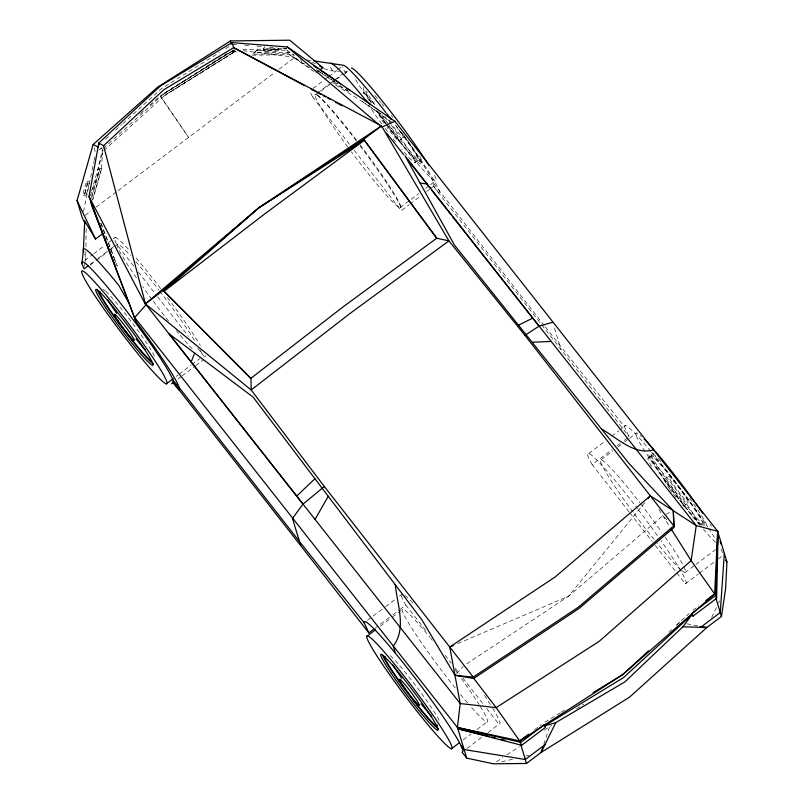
<?xml version="1.0" encoding="UTF-8"?>
<svg xmlns="http://www.w3.org/2000/svg" width="804" height="804" viewBox="0 0 804 804"><rect width="100%" height="100%" fill="white"/><g stroke="black" fill="none" stroke-linecap="round" stroke-linejoin="round"><path stroke-width="0.6" stroke-dasharray="4.02 3.01" d="M263.431 50.33L263.431 48.521M278.295 50.3L278.295 48.481M85.184 261.471L85.897 251.662M85.948 246.738L86.139 228.296M102.48 150.388L101.555 168.619L92.701 199.533M84.52 266.355L85.023 262.697M83.485 211.563L93.857 161.785M94.108 160.569L94.872 156.921M92.681 200.015L101.726 168.418L97.797 169.694L102.54 149.172L99.405 147.604M91.606 198.327L99.987 169.071L97.797 169.694M91.586 191.111L103.163 151.212M91.606 196.397L99.585 168.88L101.726 168.418M543.826 744.283L550.077 725.409M90.319 195.895L99.585 168.88M711.64 617.552L716.475 607.583M718.625 603.151L719.691 600.93M253.27 54.169L257.592 49.225L253.27 54.169L287.912 53.737L309.882 67.848M289.008 52.26L287.912 53.737L286.837 50.149L256.335 50.712L254.365 52.682L289.008 52.26L294.234 55.617M644.798 502.58L568.529 596.246L466.099 664.265M456.612 673.531L463.184 666.526M676.857 625.05L679.581 622.467M488.008 732.575L500.118 723.258A81.737 6.502 53 0 0 492.661 708.213M676.827 573.001L685.299 583.845L686.415 582.799A81.737 6.502 53 0 0 660.999 540.64M668.858 632.155L671.621 629.602M676.234 625.361L689.139 613.482M105.404 139.303L109.073 135.987M115.505 130.178L121.927 124.369M122.841 123.535L161.403 88.681L219.341 52.582M103.324 148.479L164.75 92.973L234.286 49.647M103.756 150.569L165.875 94.46L235.401 51.134L164.8 95.395M99.364 149.966L102.168 147.474M140.519 113.434L145.192 109.284M149.866 105.133L160.157 95.998L188.578 137.454L160.297 95.887L229.1 52.149M163.122 94.4L233.21 50.592L234.326 52.069L233.441 50.391M164.137 93.515L234.085 49.818L232.657 51.074L237.502 52.099M164.569 95.596L234.326 52.069M85.204 215.382L91.164 210.889M96.138 207.141L117.012 191.402M118.007 190.659L275.048 72.26M279.028 69.265L294.927 57.275L301.982 63.134L304.394 63.747M315.882 72.923L318.856 70.682M84.832 260.446L92.711 254.496M93.706 253.762L104.54 245.582M108.49 242.607L112.429 239.642M113.414 238.899L115.384 237.411M313.068 88.38L323.911 80.199M324.896 79.455L327.851 77.224M328.836 76.48L336.725 70.541M337.71 69.797L342.645 66.079M90.108 264.345L97.003 259.149M97.987 258.406L109.816 249.481M110.801 248.737L113.766 246.506M349.499 144.278L312.424 96.731L316.374 93.766M317.359 93.023L329.188 84.098M330.173 83.355L334.112 80.39M335.097 79.646L342.001 74.44M346.434 71.094L344.956 72.209A75.687 6.02 53 0 1 342.735 66.762M90.279 264.998L95.214 261.28M96.199 260.536L108.027 251.622M109.012 250.878L113.937 247.16M114.922 246.416L117.886 244.185M316.012 94.822L319.952 91.847M320.937 91.103L331.781 82.933M332.766 82.189L335.72 79.958M336.705 79.214L343.609 74.008M344.594 73.264L347.549 71.033M345.027 73.636L346.795 72.3M379.217 114.65L380.985 113.314M398.854 141.062L403.286 137.725M414.864 162.589L417.819 160.358M420.201 163.564L421.678 162.448M176.207 376.413L178.176 374.925M179.161 374.182L190.99 365.257M191.975 364.513L199.864 358.574M399.96 207.713L418.693 193.603M425.587 188.397L429.537 185.422M430.522 184.679L435.446 180.97M178.156 378.825L181.091 376.614M182.066 375.87L194.769 366.292M195.754 365.559L203.573 359.659M354.132 150.217L401.236 210.638L409.055 204.749M410.03 204.005L420.783 195.905M426.653 191.483L429.587 189.272M430.562 188.528L435.245 185M367.518 620.276L384.503 607.472M385.498 606.718L395.488 599.181M399.487 596.166L402.482 593.915M588.779 453.456L604.759 441.406M611.754 436.14L618.748 430.864M619.743 430.11L625.743 425.597M374.875 628.386L391.86 615.583M392.854 614.829L398.844 610.306M399.849 609.553L405.839 605.04L403.347 600.598A81.737 6.502 53 0 1 401.226 595.071M629.1 511.897L592.136 464.591L612.115 449.526M617.11 445.758L620.115 443.496M624.105 440.481L629.1 436.723L624.487 426.753L545.072 326.645M380.282 626.195L391.126 618.025M392.111 617.281L397.035 613.563M398.03 612.819L402.955 609.11M601.08 459.737L612.909 450.823M617.834 447.104L623.753 442.642M624.738 441.898L628.678 438.934M629.663 438.19L636.567 432.984M648.285 458.049L651.24 455.818M664.285 479.576L668.727 476.229M683.923 505.987L688.365 502.641A16.512 1.317 53 0 0 675.249 483.093A16.512 1.317 53 0 0 672.013 482.571A16.512 1.317 53 0 0 688.365 502.641M463.255 739.841L471.134 733.891M477.053 729.439L486.912 722.002M685.038 572.639L694.887 565.202M695.872 564.458L715.59 549.604M467.034 748.393L483.013 736.343M685.299 583.845L698.284 574.046M699.289 573.292L714.274 561.996M718.263 558.981L722.263 555.976M534.479 729.771L541.373 724.575M692.958 610.296L698.867 605.834M496.52 761.74L502.761 757.619M506.922 754.866L519.404 746.625M544.368 730.143L551.644 725.329M576.609 708.847L583.885 704.033M225.663 48.642L230.929 45.356M560.287 712.736L543.343 723.087L544.238 726.022M561.343 712.093L564.519 710.153M665.973 514.228L671.189 511.706M457.808 643.582L568.529 596.246L662.848 515.736L668.094 521.082M501.756 761.81L513.686 758.966M525.615 756.132L529.193 755.278M256.335 50.712L286.706 48.742L241.642 49.516M252.034 55.174L289.752 54.712L315.922 72.943M232.436 44.23L238.607 44.722M244.768 45.215L250.928 45.707M257.099 46.2L264.496 46.793M269.43 47.185L276.827 47.778M282.988 48.27L286.686 48.572M323.771 68.662L332.243 70.822L339.177 71.576M243.19 50.712L294.927 57.275M306.736 59.948L311.54 60.571M686.897 623.824L700.304 626.316M87.043 181.252L88.822 181.724M83.505 195.593L85.294 196.055M312.083 62.29L315.289 63.687M348.755 91.646L331.841 81.948M335.781 85.134L362.413 101.636L393.116 123.042M316.203 69.717L318.294 71.064M319.339 71.737L338.162 83.827M286.837 50.149L294.073 54.973M317.871 70.832L320.977 72.903M322.012 73.596L347.74 90.942M362.413 101.636L380.252 113.756L377.589 111.253M650.908 451.406L647.763 447.617A81.737 6.502 53 0 0 624.487 426.753M651.702 452.361L659.521 461.787A81.737 6.502 53 0 1 707.721 527.032M544.298 325.66L433.768 183.644A75.325 5.99 53 0 0 397.065 127.313L394.091 123.384M433.497 186.317L540.851 323.751M541.625 324.746L629.1 436.723M629.864 512.882L652.195 541.464M655.27 545.403L676.063 572.016M405.839 605.04L425.859 630.658M445.104 655.3L451.265 663.189M455.114 668.114L459.737 674.023M462.813 677.973L483.606 704.575M486.681 708.525L499.003 724.293M133.705 266.074L116.721 244.285A75.687 6.02 53 0 1 129.936 250.948M138.338 272.013L156.87 295.792M157.644 296.776L188.538 336.394M197.804 348.283L205.522 358.192A75.325 5.99 53 0 0 205.533 355.71M356.353 141.012L353.378 137.082A75.687 6.02 53 0 0 315.741 93.174M360.071 145.936L364.534 151.835A75.325 5.99 53 0 1 401.236 210.638M160.649 288.566L157.664 284.626A75.687 6.02 53 0 0 135.142 256.868M167.343 297.42L168.83 299.389A75.325 5.99 53 0 1 200.256 345.308M233.894 49.989L234.788 51.677L233.673 50.19M232.979 50.793L233.874 52.471L232.748 50.994M658.888 509.445L670.084 527.233M592.136 464.591L589.644 460.139A81.737 6.502 53 0 1 637.572 508.751M114.409 258.898L117.283 266.154L108.52 243.039M722.535 552.73L721.268 549.413A81.737 6.502 53 0 0 719.831 546.66M100.741 223.16L113.997 257.863M101.002 223.231L108.078 241.873M654.918 454.712L655.632 457.104M554.458 328.032L560.931 349.449M300.555 58.421L301.982 63.134M94.068 147.775L95.626 153.283M433.768 183.644L433.768 186.116L439.708 194.277L439.617 191.664A85.515 6.804 53 0 0 401.477 132.479M332.243 70.822A85.304 6.784 53 0 1 329.74 64.682M708.435 528.117A81.737 6.502 53 0 1 715.389 539.022M638.336 509.756A81.737 6.502 53 0 1 658.215 536.71M312.424 96.731A75.687 6.02 53 0 1 310.203 91.284M665.129 537.022A70.591 5.608 53 0 1 681.541 570.378M680.827 569.755A70.591 5.608 53 0 1 657.139 543.293M654.094 539.534A70.591 5.608 53 0 1 633.632 512.942M632.909 511.957A70.591 5.608 53 0 1 600.477 459.908A70.591 5.608 53 0 1 639.904 502.822M640.637 503.776A70.591 5.608 53 0 1 661.632 532.047M715.53 542.298A70.591 5.608 53 0 1 703.49 529.484M699.671 525.032A70.591 5.608 53 0 1 645.662 452.491M645.019 451.476A70.591 5.608 53 0 1 637.964 433.637M640.064 435.245A70.591 5.608 53 0 1 641.552 436.572M710.083 524.298A70.591 5.608 53 0 1 711.429 526.379M704.394 525.846A47.426 3.769 53 0 1 674.104 489.807A47.426 3.769 53 0 1 650.114 453.235M652.687 453.024A47.426 3.769 53 0 1 654.134 454.33M658.255 458.581A47.426 3.769 53 0 1 661.521 462.23M689.661 498.178A47.426 3.769 53 0 1 707.178 526.298M651.632 466.441A43.426 3.457 53 0 1 662.898 473.003A43.426 3.457 53 0 1 698.927 523.253M669.762 489.073A16.512 1.317 53 0 1 665.521 480.47A16.512 1.317 53 0 1 679.953 498.631A16.512 1.317 53 0 1 681.681 504.068M676.144 497.555A16.512 1.317 53 0 1 670.355 489.907M701.48 525.655A47.426 3.769 53 0 1 670.234 487.696A47.426 3.769 53 0 1 648.436 453.687M651.21 454.139A47.426 3.769 53 0 1 681.501 490.179A47.426 3.769 53 0 1 705.5 526.751M360.041 144.69A70.591 5.608 53 0 1 400.492 207.613A70.591 5.608 53 0 1 351.469 151.936M347.83 147.042A70.591 5.608 53 0 1 315.51 94.892A70.591 5.608 53 0 1 357.046 140.78M434.492 175.393A70.591 5.608 53 0 1 387.689 126.168M385.488 123.223A70.591 5.608 53 0 1 376.242 110.55M369.368 100.751A70.591 5.608 53 0 1 354.695 77.877M419.648 156.087A47.426 3.769 53 0 1 416.462 158.217A47.426 3.769 53 0 1 389.588 125.625M388.111 123.645A47.426 3.769 53 0 1 380.995 113.856M374.724 104.801A47.426 3.769 53 0 1 366.363 91.234M374.764 95.405A47.426 3.769 53 0 1 380.925 102.56M381.689 103.475A47.426 3.769 53 0 1 384.01 106.299M391.347 115.535A47.426 3.769 53 0 1 392.844 117.464M400.593 131.454A43.426 3.457 53 0 1 417.477 160.247A43.426 3.457 53 0 1 387.759 125.736M387.086 124.831A43.426 3.457 53 0 1 377.257 111.143M371.418 102.369A43.426 3.457 53 0 1 366.172 90.902L363.207 93.133A43.426 3.457 53 0 1 375.689 105.555M398.392 129.042A16.512 1.317 53 0 1 402.854 137.494A16.512 1.317 53 0 1 391.608 124.218M390.965 123.354A16.512 1.317 53 0 1 387.448 118.399M396.603 126.54A16.512 1.317 53 0 1 397.819 128.228M391.216 125.022A43.426 3.457 53 0 1 414.753 160.207A43.426 3.457 53 0 1 401.628 149.283M395.508 141.826A43.426 3.457 53 0 1 393.246 138.981M387.538 131.605A43.426 3.457 53 0 1 384.794 127.967M381.9 124.047A43.426 3.457 53 0 1 369.096 105.585M384.825 116.731A43.426 3.457 53 0 1 390.533 124.117M388.945 125.575A16.512 1.317 53 0 1 398.985 141.032A16.512 1.317 53 0 1 387.166 127.555M384.111 123.334A16.512 1.317 53 0 1 379.076 114.691A16.512 1.317 53 0 1 385.739 121.515M403.106 134.379A47.426 3.769 53 0 1 419.477 163.262A47.426 3.769 53 0 1 386.634 124.761M385.9 123.776A47.426 3.769 53 0 1 377.317 111.846M371.207 102.842A47.426 3.769 53 0 1 363.79 87.696M278.003 48.069A7.427 1.598 0.1 0 1 269.079 50.059A7.427 1.598 0.1 0 1 265.511 47.386M85.847 256.577A85.304 6.784 53 0 1 84.631 254.054M404.824 595.362A81.737 6.502 53 0 1 414.532 604.708M484.46 695.349A81.737 6.502 53 0 1 491.013 705.53M480.259 706.384A70.591 5.608 53 0 1 470.782 706.636M467.536 702.897A70.591 5.608 53 0 1 460.612 694.626M455.195 687.933A70.591 5.608 53 0 1 404.1 615.06A70.591 5.608 53 0 1 430.05 637.461M430.854 638.446A70.591 5.608 53 0 1 432.361 640.306M455.084 669.782A70.591 5.608 53 0 1 458.672 674.697M461.476 678.576A70.591 5.608 53 0 1 479.073 704.495M390.211 655.622A43.426 3.457 53 0 1 417.658 688.244A43.426 3.457 53 0 1 439.828 721.871M192.226 348.876A70.591 5.608 53 0 1 179.473 334.434M178.699 333.509A70.591 5.608 53 0 1 176.337 330.675M168.549 321.047A70.591 5.608 53 0 1 152.609 300.324M151.886 299.349A70.591 5.608 53 0 1 142.63 286.666M136.429 277.842A70.591 5.608 53 0 1 130.58 255.722M135.816 261.632A70.591 5.608 53 0 1 158.921 290.143M159.674 291.118A70.591 5.608 53 0 1 195.181 341.469M200.206 350.172A70.591 5.608 53 0 1 202.467 355.499M102.982 289.319A43.426 3.457 53 0 1 105.133 290.706M105.766 291.259A43.426 3.457 53 0 1 134.389 325.741A43.426 3.457 53 0 1 155.021 357.8M659.903 472.501A43.426 3.457 53 0 0 702.887 525.273A43.426 3.457 53 0 0 668.405 473.878A43.426 3.457 53 0 0 659.903 472.501M265.702 51.466A7.427 1.598 0.1 0 0 278.073 50.712A7.427 1.598 0.1 0 0 268.807 48.773A7.427 1.598 0.1 0 0 265.702 51.466M84.782 193.06A7.427 0.884 -75.4 0 0 87.254 181.342A7.427 0.884 -75.4 0 0 83.787 190.86A7.427 0.884 -75.4 0 0 84.782 193.06M86.561 193.533A7.427 0.884 -75.4 0 0 89.043 181.804A7.427 0.884 -75.4 0 0 85.566 191.322A7.427 0.884 -75.4 0 0 86.561 193.533"/><path stroke-width="1.21" d="M691.872 614.728L682.938 626.758L624.949 681.852L555.775 722.625L544.238 726.022L623.643 677.531L691.872 614.728L692.988 616.155L716.645 598.317L718.062 532.58L717.59 544.981M544.921 744.725L525.303 759.519L464.109 749.519L461.044 745.599A81.737 6.502 53 0 0 399.297 657.973L387.538 643.803A81.737 6.502 53 0 0 364.262 622.939L299.47 541.554L179.392 387.85A85.515 6.804 53 0 0 137.725 323.891L135.866 321.369L89.013 196.558L98.832 142.981L160.549 85.867L231.954 42.622L287.41 46.984L394.925 121.334L717.67 531.283L715.761 595.372L716.645 598.317M716.786 566.056L717.208 554.891M91.344 204.286L102.5 233.843L95.535 239.039L84.742 221.13L83.345 250.436L81.968 263.36M692.988 616.155L692.103 613.211L715.761 595.372L714.645 593.945L717.67 531.283L696.244 525.585L650.305 495.817L555.132 576.981L449.737 647.029L460.189 703.55L457.446 727.469L466.702 758.132L493.405 763.8L526.489 763.468L541.132 752.433L629.562 697.138L706.816 627.522L721.449 616.487L725.6 588.749L726.937 561.946L717.67 531.283M724.334 553.333L720.253 612.537L700.636 627.331L700.304 626.316M84.681 222.758L82.219 217.633L77.063 200.558L93.123 144.479L157.534 87.244L230.477 40.934L289.772 40.2L322.826 67.687L319.851 69.928M542.67 747.78L541.132 752.433L555.775 722.625M191.151 361.971L194.648 353.097M315.037 519.384L328.283 496.279M454.963 675.29L473.646 678.516L579.041 608.467L674.214 527.313L673.28 510.701L629.351 463.858L454.541 245.2L404.965 155.765L696.244 525.585L691.128 560.649L599.241 641.301L496.168 707.631L460.189 703.55L303.007 504.118L168.91 333.72L253.089 397.086L422.09 620.105L454.963 675.29L473.214 677.079L578.609 607.03L673.782 525.876L524.932 335.328L448.923 240.888L381.468 125.906L258.607 207.955L145.413 303.862L251.16 389.97L324.364 486.541L303.007 504.118L292.495 518.439L300.706 545.635M647.944 498.721L650.305 495.817M99.314 144.599L98.832 142.981L103.565 145.735L145.775 305.068L134.7 317.52L457.446 727.469L520.801 742.353L544.469 724.515L545.353 727.459L521.695 745.298L457.838 728.766L489.214 736.414M314.967 478.712L296.666 496.098M103.565 145.735L163.785 89.767L233.673 47.647L381.468 125.906L381.83 127.102L394.925 121.334M648.567 650.828L622.758 674.586L519.685 740.926L457.446 727.469M670.737 528.278L691.128 560.649L714.645 593.945L622.758 674.586L593.111 692.696M250.938 378.292L343.368 306.646L436.763 238.195L448.923 240.888L349.559 313.831L251.16 389.97L250.938 378.292L163.192 290.455L145.413 303.862L303.007 504.118M88.128 265.833L84.189 268.807A75.687 6.02 53 0 1 125.143 309.148L136.298 323.911A75.325 5.99 53 0 1 173.001 380.232L179.392 387.85L179.483 390.463L173.001 382.714L173.001 380.232M381.468 125.906L363.689 139.303L258.607 207.955L163.192 290.455L250.677 378.413M166.348 383.84A70.591 5.608 53 0 0 110.299 300.284A70.591 5.608 53 0 0 96.48 298.043A70.591 5.608 53 0 0 166.348 383.84L173.252 378.634M171.523 383.83L173.272 382.503L368.875 632.909L373.87 629.14M367.468 635.853L375.357 629.914M451.426 748.755A70.591 5.608 53 0 0 395.367 665.199A70.591 5.608 53 0 0 381.548 662.968A70.591 5.608 53 0 0 451.426 748.755L459.305 742.816M521.695 745.298L519.685 740.926L528.56 734.233M705.771 600.638L714.645 593.945M524.932 335.328L539.062 326.163L552.72 322.253M518.801 325.037L532.72 318.133M449.737 647.029L453.195 645.552M653.471 449.918C634.095 455.365 617.512 438.029 601.704 429.125M551.092 341.419L532.58 342.253M682.938 626.758L706.816 627.522L702.475 626.718M420.12 183.111L427.195 184.015M313.942 60.883L343.63 65.335A75.687 6.02 53 0 1 385.91 112.56M491.636 736.997L495.254 737.881M501.284 739.348L504.912 740.233M93.123 144.479L98.359 147.082M346.645 88.54L349.851 90.159M319.59 65.978L322.826 67.687M304.435 85.596L233.673 47.647L231.954 42.622M311.068 89.154L316.595 92.118M318.806 93.304L321.017 94.49M323.228 95.676L325.439 96.862M327.65 98.048L329.861 99.234M335.399 102.198L342.032 105.756M313.791 65.908L317.932 68.662M321.037 70.732L340.695 83.827M287.41 46.984L379.92 125.484M370.483 104.58L365.147 99.565A85.304 6.784 53 0 0 330.745 63.074M386.503 133.012L403.608 154.669M407.497 159.594L409.055 161.564M410.613 163.534L430.05 188.156M431.607 190.126L451.054 214.738M452.612 216.708L539.062 326.163M725.6 560.237L726.937 561.946M324.364 486.541L473.214 677.079M466.702 758.132L462.039 752.162L463.154 751.117L461.044 745.599M473.727 678.345L496.168 707.631L519.685 740.926M386.654 113.545L391.116 119.444M436.763 238.195L363.689 139.303L436.632 238.195M135.866 321.369L129.032 303.158L118.751 285.33A85.304 6.784 53 0 0 83.787 251.994M368.875 632.909L364.262 622.939M89.013 196.558L145.775 305.068M77.063 200.558L95.535 239.039M115.545 266.797L90.601 201.834M102.48 233.803L129.032 303.158M715.872 598.005L721.449 616.487M520.912 744.986L526.489 763.468M395.407 653.29L393.246 646.104C406.744 628.627 397.236 604.688 395.297 584.729M84.742 221.13L85.445 223.482M230.477 40.934L231.2 44.31M673.28 510.701L673.782 525.876M644.195 439.145A70.591 5.608 53 0 1 702.646 513.193M720.133 541.524A70.591 5.608 53 0 1 721.158 544.298M351.489 68.069A70.591 5.608 53 0 1 384.774 104.108A70.591 5.608 53 0 1 428.793 165.343M437.135 724.947A43.426 3.457 53 0 1 409.427 694.937A43.426 3.457 53 0 1 385.096 656.466M431.748 716.434A43.426 3.457 53 0 1 421.095 703.852M401.779 678.254A43.426 3.457 53 0 1 392.714 664.757M438.552 728.906A47.426 3.769 53 0 1 408.975 694.867A47.426 3.769 53 0 1 382.493 654.999M151.675 361.006A43.426 3.457 53 0 1 120.942 325.479A43.426 3.457 53 0 1 100.028 291.55M145.172 349.84A43.426 3.457 53 0 1 136.017 338.926M116.711 313.329A43.426 3.457 53 0 1 107.646 299.832M153.484 363.981A47.426 3.769 53 0 1 122.972 328.715A47.426 3.769 53 0 1 97.224 289.41M258.607 207.955L163.815 291.47L263.702 214.688L364.302 140.318L258.607 207.955M390.704 672.596A47.426 3.769 53 0 0 437.647 730.243A47.426 3.769 53 0 0 399.99 674.094A47.426 3.769 53 0 0 390.704 672.596M402.925 685.44A16.512 1.317 53 0 0 419.266 705.51A16.512 1.317 53 0 0 406.151 685.963A16.512 1.317 53 0 0 402.925 685.44M105.625 307.671A47.426 3.769 53 0 0 152.579 365.317A47.426 3.769 53 0 0 114.912 309.178A47.426 3.769 53 0 0 105.625 307.671M117.846 320.525A16.512 1.317 53 0 0 134.198 340.594A16.512 1.317 53 0 0 121.082 321.047A16.512 1.317 53 0 0 117.846 320.525"/></g></svg>
